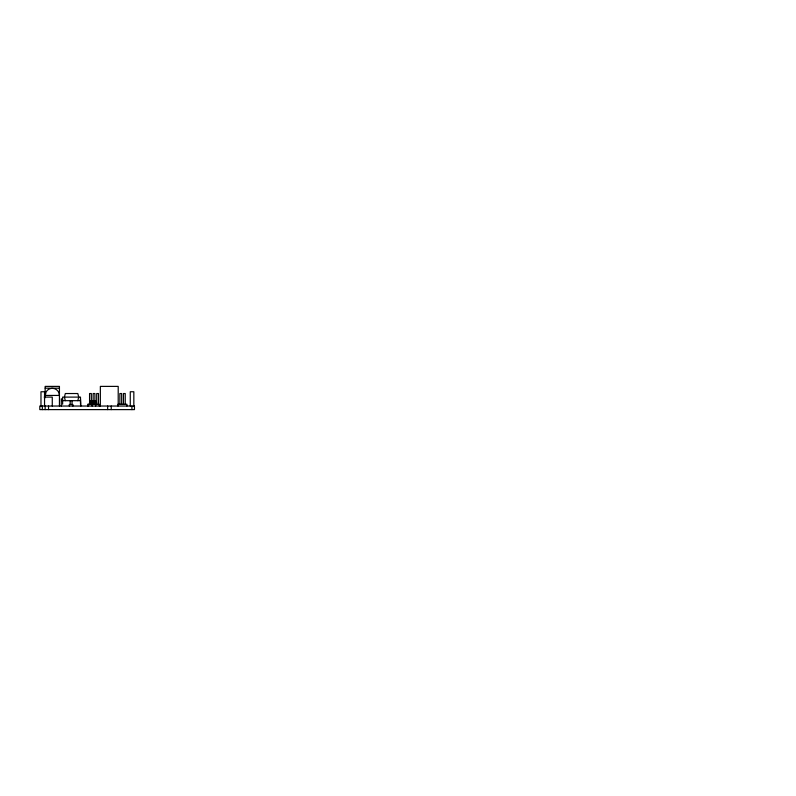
<?xml version="1.0" encoding="UTF-8"?>
<svg xmlns="http://www.w3.org/2000/svg" width="796" height="796" viewBox="0 0 796 796"><rect width="100%" height="100%" fill="white"/><g stroke="black" fill="none" stroke-linecap="round" stroke-linejoin="round"><path stroke-width="1.19" d="M45.153 395.99L46.118 391.861A7.144 7.144 0 0 1 59.203 393.582L59.441 395.99M77.809 400.677L78.704 397.105L77.809 393.532L65.312 393.532L64.416 397.105L65.312 400.677M45.153 388.179L59.441 388.179M45.153 395.433L59.441 395.433M44.228 397.105L52.267 397.105L52.267 406.04M80.486 398.895L80.933 406.04M80.486 400.677L62.048 400.677L62.048 398.895L61.282 398.895L61.282 406.04M90.286 400.905L90.197 403.045M90.983 400.905L93.57 400.905M94.217 400.905L95.56 400.905L95.56 403.045M89.5 402.468L90.545 402.468M91.281 402.468L96.634 402.468M133.837 406.04L133.837 391.751L130.265 391.751L130.265 406.04M131.917 406.04L131.917 409.612M126.942 406.04L126.942 404.249L118.007 404.249L118.007 406.04M125.231 404.249L125.231 393.532L123.44 393.532L123.44 404.249M121.659 404.249L121.659 393.532L119.868 393.532L119.868 404.249M118.206 404.995L118.206 386.388L100.356 386.388L100.356 406.04M111.231 406.04L111.231 409.612M107.659 406.04L107.659 409.612M99.261 406.04L99.261 404.249L87.709 404.249L87.709 406.04M98.485 404.249L98.485 393.532L96.704 393.532L96.704 404.249M95.689 404.249L95.689 406.04M94.913 404.249L94.913 393.532L93.132 393.532L93.132 404.249M92.117 404.249L92.117 406.04M91.341 404.249L91.341 393.532L89.56 393.532L89.56 404.249M88.545 404.249L88.545 406.04M80.486 404.249L80.486 397.105L62.635 397.105L62.635 404.249M72.894 406.04L72.894 404.507L69.322 404.507L69.322 406.04M72.048 400.677L72.048 404.507M70.167 400.677L70.167 404.507M59.441 406.04L59.441 386.388L45.153 386.388L45.153 397.791M48.526 406.04L48.526 409.612M45.153 406.04L45.153 409.612M44.546 406.04L44.546 391.751L40.974 391.751L40.974 406.04M42.327 406.04L42.327 409.612M134.454 406.04L39.8 406.04L39.8 409.612L134.454 409.612L134.454 406.04"/></g></svg>
